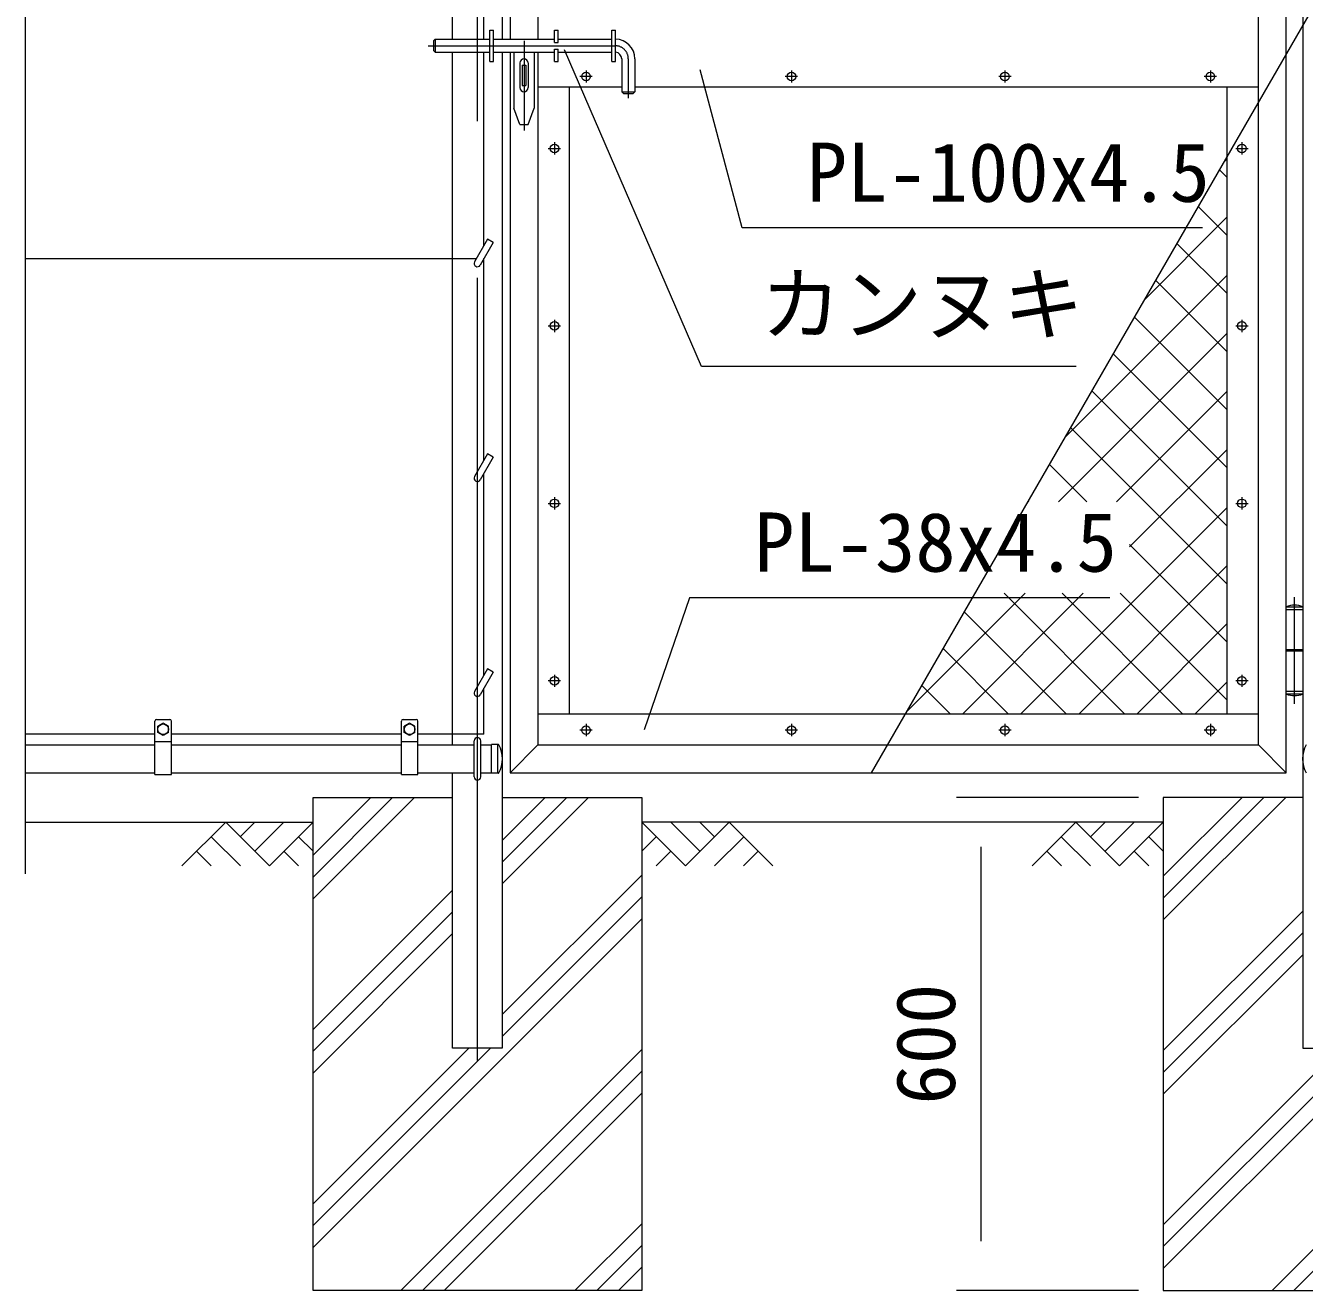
# Model space of a CAD drawing. Units: millimetres, scale not verified. Extents: x -6300 to 6300, y -4455 to 4455.
# Drawn here: x -3622 to -2065, y -1649 to -110 of the extents above; entities that cross this region are included whole.
import ezdxf
from ezdxf.enums import TextEntityAlignment as Align

# ---------------------------------------------------------------- set-up
doc = ezdxf.new("R2010")
doc.units = ezdxf.units.MM
doc.header["$LTSCALE"] = 30
doc.linetypes.add('USER1', pattern=[50.8, 31.75, -6.35, 6.35, -6.35])
for name, color, linetype, lineweight in [('0-0_D-STR1', 1, 'Continuous', 18), ('0-1_D-STR3', 3, 'Continuous', 13), ('0-2_D-BMK', 2, 'USER1', 13), ('0-3_D-STR4', 7, 'Continuous', 9), ('0-4_D-BGD', 7, 'Continuous', 9), ('0-5_D-DCR-HCH', 7, 'Continuous', 9), ('0-6_D-STR-DIM', 7, 'Continuous', 9), ('0-8_D-STR-TXT', 7, 'Continuous', 9), ('0-A_Defpoints', 8, 'Continuous', 18)]:
    doc.layers.add(name, color=color, linetype=linetype, lineweight=lineweight)
doc.styles.add('ＭＳ ゴシック', font='')
doc.styles.get('ＭＳ ゴシック').set_extended_font_data('MS Gothic')

msp = doc.modelspace()

# ---------------------------------------------------------------- linework, layer by layer
at = {"layer": '0-0_D-STR1'}
for p, q in [((-3102.4, -126.05), (-3102.4, 1416.95)), ((-3041.9, 780.95), (-3041.9, -126.05)), ((-2067.4, 780.95), (-2067.4, -1354.05)), ((-3032.4, 750.95), (-3032.4, -126.05)), ((-2087.4, -1019.05), (-2087.4, 750.95)), ((-2998.4, 716.95), (-2998.4, -126.05)), ((-2121.4, -985.05), (-2121.4, 716.95)), ((-3102.4, -985.05), (-3102.4, -142.05)), ((-3032.4, -142.05), (-3032.4, -1019.05)), ((-2998.4, -142.05), (-2998.4, -985.05)), ((-2998.4, -184.05), (-2896.4, -184.05)), ((-2960.4, -184.05), (-2960.4, -947.05)), ((-2880.4, -184.05), (-2121.4, -184.05)), ((-2159.4, -947.05), (-2159.4, -184.05)), ((-2998.4, -947.05), (-2121.4, -947.05)), ((-3622.15, -985.05), (-3464.65, -985.05)), ((-3444.65, -985.05), (-3164.65, -985.05)), ((-3144.65, -985.05), (-3076.15, -985.05)), ((-3068.15, -985.05), (-3055.15, -985.05)), ((-3046.81, -984.55), (-3055.15, -984.55)), ((-3055.15, -1019.55), (-3055.15, -984.55)), ((-3047.15, -1019.55), (-3047.15, -984.55)), ((-2998.4, -985.05), (-3032.4, -1019.05)), ((-2998.4, -985.05), (-2121.4, -985.05)), ((-2121.4, -985.05), (-2087.4, -1019.05)), ((-3622.15, -1019.05), (-3464.65, -1019.05)), ((-3444.65, -1019.05), (-3164.65, -1019.05)), ((-3144.65, -1019.05), (-3076.15, -1019.05)), ((-3068.15, -1019.05), (-3055.15, -1019.05)), ((-3046.81, -1019.55), (-3055.15, -1019.55)), ((-3032.4, -1019.05), (-2087.4, -1019.05))]:
    msp.add_line(p, q, dxfattribs=at)
for points in [[(-3041.9, -142.05), (-3041.9, -1354.05), (-3102.4, -1354.05), (-3102.4, -1019.05)], [(-2067.4, -1354.05), (-2006.9, -1354.05), (-2006.9, -1019.05)]]:
    msp.add_lwpolyline(points, dxfattribs=at)
for centre, radius, start, end in [((-3046.81, -985.55), 1, 32.29827, 90), ((-3077.37, -1002.05), 35.72, 331.52136, 28.47864), ((-2031.92, -1002.05), 35.72, 151.52136, 208.47864), ((-3046.81, -1018.55), 1, 270, 327.70173)]:
    msp.add_arc(centre, radius, start, end, dxfattribs=at)
at = {"layer": '0-1_D-STR3'}
for p, q in [((-3064.15, -126.05), (-3064.15, -85.69)), ((-3057.15, -153.05), (-3057.15, -115.05)), ((-3057.15, -115.05), (-3052.65, -115.05)), ((-3052.65, -153.05), (-3052.65, -115.05)), ((-2978.4, -130.05), (-2978.4, -115.05)), ((-2978.4, -115.05), (-2973.9, -115.05)), ((-2973.9, -130.05), (-2973.9, -115.05)), ((-2908.4, -153.05), (-2908.4, -115.05)), ((-2908.4, -115.05), (-2903.9, -115.05)), ((-2903.9, -153.05), (-2903.9, -115.05)), ((-3125.4, -128.05), (-3125.4, -140.05)), ((-3123.4, -142.05), (-3125.4, -140.05)), ((-3123.4, -126.05), (-3057.15, -126.05)), ((-3052.65, -126.05), (-2978.4, -126.05)), ((-2978.4, -130.05), (-2973.9, -130.05)), ((-2978.4, -153.05), (-2978.4, -138.05)), ((-2978.4, -138.05), (-2973.9, -138.05)), ((-2973.9, -126.05), (-2908.4, -126.05)), ((-2973.9, -153.05), (-2973.9, -138.05)), ((-3123.4, -142.05), (-3057.15, -142.05)), ((-3064.15, -377.19), (-3064.15, -142.05)), ((-3057.15, -153.05), (-3052.65, -153.05)), ((-3052.65, -142.05), (-2978.4, -142.05)), ((-3027.9, -142.05), (-3027.9, -210.05)), ((-3020.4, -155.05), (-3020.4, -185.05)), ((-3010.4, -155.05), (-3010.4, -185.05)), ((-3002.9, -142.05), (-3002.9, -210.05)), ((-2978.4, -153.05), (-2973.9, -153.05)), ((-2973.9, -142.05), (-2908.4, -142.05)), ((-2908.4, -153.05), (-2903.9, -153.05)), ((-2896.4, -150.05), (-2896.4, -190.05)), ((-2880.4, -150.05), (-2880.4, -190.05)), ((-3017.65, -157.55), (-3017.65, -182.55)), ((-3017.65, -157.55), (-3013.15, -157.55)), ((-3013.15, -157.55), (-3013.15, -182.55)), ((-3017.65, -182.55), (-3013.15, -182.55)), ((-2896.4, -190.05), (-2894.4, -192.05)), ((-2896.4, -190.05), (-2880.4, -190.05)), ((-2894.4, -192.05), (-2882.4, -192.05)), ((-2882.4, -192.05), (-2880.4, -190.05)), ((-3020.4, -230.05), (-3027.9, -210.05)), ((-3010.4, -230.05), (-3002.9, -210.05)), ((-3020.4, -230.05), (-3010.4, -230.05)), ((-3059.68, -369.46), (-3075.61, -397.05)), ((-3052.75, -373.46), (-3068.68, -401.05)), ((-3052.75, -373.46), (-3059.68, -369.46)), ((-3622.15, -393.05), (-3073.3, -393.05)), ((-3064.15, -638.69), (-3064.15, -393.19)), ((-3059.68, -630.96), (-3075.61, -658.55)), ((-3052.75, -634.96), (-3068.68, -662.55)), ((-3052.75, -634.96), (-3059.68, -630.96)), ((-3064.15, -900.19), (-3064.15, -654.69)), ((-2087.4, -817.05), (-2067.4, -817.05)), ((-2087.4, -923.05), (-2087.4, -817.05)), ((-2087.4, -820.05), (-2067.4, -820.05)), ((-2067.4, -817.05), (-2067.4, -923.05)), ((-2087.4, -869.05), (-2067.4, -869.05)), ((-2067.4, -871.05), (-2087.4, -871.05)), ((-3059.68, -892.46), (-3075.61, -920.05)), ((-3052.75, -896.46), (-3068.68, -924.05)), ((-3052.75, -896.46), (-3059.68, -892.46)), ((-3064.15, -972.05), (-3064.15, -916.19)), ((-2067.4, -920.05), (-2087.4, -920.05)), ((-2087.4, -923.05), (-2067.4, -923.05)), ((-3464.65, -1021.05), (-3464.65, -956.05)), ((-3462.65, -954.05), (-3446.65, -954.05)), ((-3461.15, -969.79), (-3461.15, -962.31)), ((-3448.15, -969.79), (-3448.15, -962.31)), ((-3444.65, -1021.05), (-3444.65, -956.05)), ((-3164.65, -1021.05), (-3164.65, -956.05)), ((-3162.65, -954.05), (-3146.65, -954.05)), ((-3161.15, -969.79), (-3161.15, -962.31)), ((-3148.15, -969.79), (-3148.15, -962.31)), ((-3144.65, -1021.05), (-3144.65, -956.05)), ((-3464.65, -972.05), (-3622.15, -972.05)), ((-3454.65, -973.55), (-3461.15, -969.79)), ((-3448.15, -969.79), (-3454.65, -973.55)), ((-3164.65, -972.05), (-3444.65, -972.05)), ((-3154.65, -973.55), (-3161.15, -969.79)), ((-3148.15, -969.79), (-3154.65, -973.55)), ((-3064.15, -972.05), (-3144.65, -972.05)), ((-3076.15, -1024.05), (-3076.15, -980.05)), ((-3068.15, -1024.05), (-3068.15, -980.05)), ((-3464.65, -981.05), (-3444.65, -981.05)), ((-3164.65, -981.05), (-3144.65, -981.05)), ((-3464.65, -1021.05), (-3444.65, -1021.05)), ((-3164.65, -1021.05), (-3144.65, -1021.05))]:
    msp.add_line(p, q, dxfattribs=at)
for points in [[(-3125.4, -128.05), (-3123.4, -126.05), (-3123.4, -142.05)], [(-3448.15, -962.31), (-3454.65, -958.55), (-3461.15, -962.31)], [(-3148.15, -962.31), (-3154.65, -958.55), (-3161.15, -962.31)]]:
    msp.add_lwpolyline(points, dxfattribs=at)
for centre, radius in [((-2939.9, -171.55), 5.25), ((-2689.9, -171.55), 5.25), ((-2429.9, -171.55), 5.25), ((-2179.9, -171.55), 5.25), ((-2978.4, -259.05), 5.25), ((-2141.4, -259.05), 5.25), ((-2978.4, -475.05), 5.25), ((-2141.4, -475.05), 5.25), ((-2978.4, -691.05), 5.25), ((-2141.4, -691.05), 5.25), ((-2978.4, -907.05), 5.25), ((-2141.4, -907.05), 5.25), ((-3454.65, -966.05), 6.49), ((-3154.65, -966.05), 6.49), ((-2939.9, -967.05), 5.25), ((-2689.9, -967.05), 5.25), ((-2429.9, -967.05), 5.25), ((-2179.9, -967.05), 5.25)]:
    msp.add_circle(centre, radius, dxfattribs=at)
for centre, radius, start, end in [((-2904.4, -150.05), 24, 0, 88.80625), ((-3015.4, -155.05), 5, 0, 180), ((-2904.4, -150.05), 8, 0, 86.41668), ((-3015.4, -185.05), 5, 180, 0), ((-3072.15, -399.05), 4, 150, 330), ((-3072.15, -660.55), 4, 150, 330), ((-2077.4, -841.05), 26, 67.38014, 112.61986), ((-3072.15, -922.05), 4, 150, 330), ((-2077.4, -899.05), 26, 247.38014, 292.61986), ((-3462.65, -956.05), 2, 90, 180), ((-3446.65, -956.05), 2, 0, 90), ((-3162.65, -956.05), 2, 90, 180), ((-3146.65, -956.05), 2, 0, 90), ((-3072.15, -980.05), 4, 0, 180), ((-3072.15, -1024.05), 4, 180, 0)]:
    msp.add_arc(centre, radius, start, end, dxfattribs=at)
at = {"layer": '0-2_D-BMK'}
for p, q in [((-3072.15, -1369.05), (-3072.15, 1490.95)), ((-3132.26, -134.05), (-2904.4, -134.05)), ((-3015.4, -128.05), (-3015.4, -237.05)), ((-2888.4, -150.05), (-2888.4, -197.87)), ((-2939.9, -164.11), (-2939.9, -178.99)), ((-2689.9, -164.11), (-2689.9, -178.99)), ((-2429.9, -164.11), (-2429.9, -178.99)), ((-2179.9, -164.11), (-2179.9, -178.99)), ((-2932.46, -171.55), (-2947.34, -171.55)), ((-2682.46, -171.55), (-2697.34, -171.55)), ((-2422.46, -171.55), (-2437.34, -171.55)), ((-2172.46, -171.55), (-2187.34, -171.55)), ((-2985.84, -259.05), (-2970.96, -259.05)), ((-2978.4, -251.61), (-2978.4, -266.49)), ((-2148.84, -259.05), (-2133.96, -259.05)), ((-2141.4, -251.61), (-2141.4, -266.49)), ((-2985.84, -475.05), (-2970.96, -475.05)), ((-2978.4, -467.61), (-2978.4, -482.49)), ((-2148.84, -475.05), (-2133.96, -475.05)), ((-2141.4, -467.61), (-2141.4, -482.49)), ((-2978.4, -683.61), (-2978.4, -698.49)), ((-2141.4, -683.61), (-2141.4, -698.49)), ((-2985.84, -691.05), (-2970.96, -691.05)), ((-2148.84, -691.05), (-2133.96, -691.05)), ((-2077.4, -935.05), (-2077.4, -805.05)), ((-2978.4, -899.61), (-2978.4, -914.49)), ((-2141.4, -899.61), (-2141.4, -914.49)), ((-2970.96, -907.05), (-2985.84, -907.05)), ((-2133.96, -907.05), (-2148.84, -907.05)), ((-2939.9, -959.61), (-2939.9, -974.49)), ((-2689.9, -959.61), (-2689.9, -974.49)), ((-2429.9, -959.61), (-2429.9, -974.49)), ((-2179.9, -959.61), (-2179.9, -974.49)), ((-2932.46, -967.05), (-2947.34, -967.05)), ((-2682.46, -967.05), (-2697.34, -967.05)), ((-2422.46, -967.05), (-2437.34, -967.05)), ((-2172.46, -967.05), (-2187.34, -967.05))]:
    msp.add_line(p, q, dxfattribs=at)
msp.add_arc((-2904.4, -150.05), 16, 0, 90, dxfattribs=at)
at = {"layer": '0-3_D-STR4'}
for p, q in [((-3272.15, -1049.05), (-3102.4, -1049.05)), ((-2067.4, -1049.05), (-2237.15, -1049.05))]:
    msp.add_line(p, q, dxfattribs=at)
for points in [[(-3041.9, -1049.05), (-2872.15, -1049.05), (-2872.15, -1649.05), (-3272.15, -1649.05), (-3272.15, -1049.05)], [(-2237.15, -1049.05), (-2237.15, -1649.05), (-1837.15, -1649.05), (-1837.15, -1049.05)]]:
    msp.add_lwpolyline(points, dxfattribs=at)
at = {"layer": '0-4_D-BGD'}
for p, q in [((-3622.15, -1079.05), (-3272.15, -1079.05)), ((-2237.15, -1079.05), (-2872.15, -1079.05))]:
    msp.add_line(p, q, dxfattribs=at)
at = {"layer": '0-5_D-DCR-HCH'}
for p, q in [((-2163.61, -275.97), (-2159.4, -271.76)), ((-2159.4, -294.39), (-2168.81, -284.97)), ((-2260.2, -443.27), (-2159.4, -342.47)), ((-2159.4, -365.1), (-2194.69, -329.8)), ((-2159.4, -435.81), (-2220.57, -374.63)), ((-2356.79, -610.58), (-2159.4, -413.18)), ((-2159.4, -506.52), (-2246.45, -419.46)), ((-2159.4, -577.23), (-2272.34, -464.29)), ((-2364.71, -689.2), (-2159.4, -483.89)), ((-2159.4, -647.94), (-2298.22, -509.12)), ((-2159.4, -718.65), (-2324.1, -553.95)), ((-2294, -689.2), (-2159.4, -554.6)), ((-2159.4, -789.36), (-2349.98, -598.77)), ((-2278.16, -744.07), (-2159.4, -625.31)), ((-2330.27, -689.2), (-2375.86, -643.6)), ((-2410.43, -947.05), (-2159.4, -696.02)), ((-2400.98, -689.2), (-2401.75, -688.43)), ((-2159.4, -860.07), (-2278.16, -741.31)), ((-2339.71, -947.05), (-2159.4, -766.73)), ((-2549.98, -945.18), (-2405.36, -800.56)), ((-2481.14, -947.05), (-2334.65, -800.56)), ((-2284.55, -947.05), (-2431.04, -800.56)), ((-2213.84, -947.05), (-2360.33, -800.56)), ((-2159.4, -930.78), (-2289.62, -800.56)), ((-2355.26, -947.05), (-2479.39, -822.92)), ((-2269, -947.05), (-2159.4, -837.44)), ((-2425.97, -947.05), (-2505.27, -867.75)), ((-2496.68, -947.05), (-2531.15, -912.58)), ((-2198.29, -947.05), (-2159.4, -908.15)), ((-3272.15, -1172.37), (-3148.82, -1049.05)), ((-3272.15, -1145.86), (-3175.34, -1049.05)), ((-3272.15, -1119.34), (-3201.85, -1049.05)), ((-3041.9, -1154.26), (-2936.69, -1049.05)), ((-3041.9, -1127.74), (-2963.21, -1049.05)), ((-3041.9, -1101.22), (-2989.72, -1049.05)), ((-2237.15, -1198.03), (-2088.16, -1049.05)), ((-2237.15, -1171.52), (-2114.68, -1049.05)), ((-2237.15, -1145), (-2141.19, -1049.05)), ((-3378.57, -1079.05), (-3431.78, -1132.26)), ((-3378.57, -1079.05), (-3325.36, -1132.26)), ((-3360.93, -1096.88), (-3343.1, -1079.05)), ((-3343.1, -1114.52), (-3307.62, -1079.05)), ((-3325.36, -1132.26), (-3272.15, -1079.05)), ((-2818.93, -1132.26), (-2872.15, -1079.05)), ((-2801.2, -1114.52), (-2836.67, -1079.05)), ((-2765.72, -1079.05), (-2818.93, -1132.26)), ((-2783.46, -1096.79), (-2801.2, -1079.05)), ((-2765.72, -1079.05), (-2712.51, -1132.26)), ((-2343.57, -1079.05), (-2396.78, -1132.26)), ((-2343.57, -1079.05), (-2290.36, -1132.26)), ((-2325.83, -1096.79), (-2308.1, -1079.05)), ((-2308.1, -1114.52), (-2272.62, -1079.05)), ((-2290.36, -1132.26), (-2237.15, -1079.05)), ((-3396.31, -1096.79), (-3360.67, -1132.26)), ((-3289.88, -1096.79), (-3272.15, -1114.44)), ((-2854.41, -1096.79), (-2872.15, -1114.44)), ((-2747.98, -1096.79), (-2783.62, -1132.26)), ((-2361.31, -1096.79), (-2325.67, -1132.26)), ((-2254.88, -1096.79), (-2237.15, -1114.44)), ((-3414.04, -1114.52), (-3396.23, -1132.26)), ((-3307.62, -1114.52), (-3289.8, -1132.26)), ((-2836.67, -1114.52), (-2854.49, -1132.26)), ((-2730.25, -1114.52), (-2748.07, -1132.26)), ((-2379.04, -1114.52), (-2361.23, -1132.26)), ((-2272.62, -1114.52), (-2254.8, -1132.26)), ((-3041.9, -1313.35), (-2872.15, -1143.6)), ((-3272.15, -1331.47), (-3102.4, -1161.72)), ((-3041.9, -1339.87), (-2872.15, -1170.12)), ((-3272.15, -1357.99), (-3102.4, -1188.24)), ((-3272.15, -1596.64), (-2872.15, -1196.64)), ((-2237.15, -1357.13), (-2067.4, -1187.38)), ((-2237.15, -1595.78), (-1837.15, -1195.78)), ((-2237.15, -1383.65), (-2067.4, -1213.9)), ((-3272.15, -1384.51), (-3102.4, -1214.76)), ((-2237.15, -1622.3), (-1837.15, -1222.3)), ((-2237.15, -1410.17), (-2067.4, -1240.42)), ((-3272.15, -1570.12), (-3056.07, -1354.05)), ((-3272.15, -1543.6), (-3082.59, -1354.05)), ((-2237.15, -1569.26), (-2021.93, -1354.05)), ((-3165.46, -1649.05), (-2872.15, -1355.74)), ((-3138.94, -1649.05), (-2872.15, -1382.25)), ((-2104.8, -1649.05), (-1837.15, -1381.4)), ((-3112.43, -1649.05), (-2872.15, -1408.77)), ((-2078.28, -1649.05), (-1837.15, -1407.91)), ((-2953.33, -1649.05), (-2872.15, -1567.87)), ((-2926.81, -1649.05), (-2872.15, -1594.38)), ((-2900.29, -1649.05), (-2872.15, -1620.9))]:
    msp.add_line(p, q, dxfattribs=at)
at = {"layer": '0-6_D-STR-DIM'}
for p, q in [((-3622.15, -1142.05), (-3622.15, 175.3)), ((-2267.15, -1049.05), (-2488.92, -1049.05)), ((-2458.92, -1589.05), (-2458.92, -1109.05)), ((-2267.15, -1649.05), (-2488.92, -1649.05))]:
    msp.add_line(p, q, dxfattribs=at)
at = {"layer": '0-8_D-STR-TXT'}
for points in [[(-2343.33, -524.36), (-2799.28, -524.36), (-2966.04, -139.03)], [(-2189.6, -355.81), (-2749.87, -355.81), (-2800.89, -163.36)], [(-2302.43, -806), (-2813.97, -806), (-2869.15, -966.84)]]:
    msp.add_lwpolyline(points, dxfattribs=at)
at = {"layer": '0-A_Defpoints'}
msp.add_line((-1487.15, 895.7), (-2592.63, -1019.05), dxfattribs=at)

# ---------------------------------------------------------------- texts
at = {"layer": '0-6_D-STR-DIM', "style": 'ＭＳ ゴシック'}
msp.add_text('600', height=72.14, rotation=90, dxfattribs=at).set_placement((-2469.05, -1422.92), align=Align.BOTTOM_LEFT)
at = {"layer": '0-8_D-STR-TXT', "style": 'ＭＳ ゴシック'}
for s, p in [('PL-100x4.5', (-2671.2, -345.69)), ('カンヌキ', (-2727.46, -506.25)), ('PL-38x4.5', (-2735.3, -795.88))]:
    msp.add_text(s, height=72.14, dxfattribs=at).set_placement(p, align=Align.BOTTOM_LEFT)

doc.saveas('drawing.dxf')
